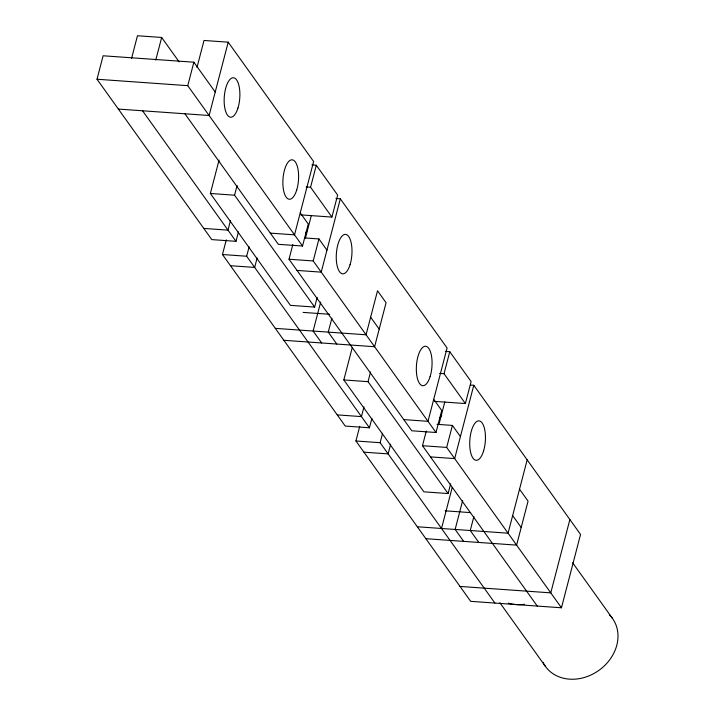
<?xml version="1.0" encoding="UTF-8"?>
<svg xmlns="http://www.w3.org/2000/svg" width="715" height="715" viewBox="0 0 715 715"><rect width="100%" height="100%" fill="white"/><g stroke="black" fill="none" stroke-linecap="round" stroke-linejoin="round"><path stroke-width="1.07" d="M238.444 231.892L235.986 241.321L211.792 239.605L97.008 79.24L103.121 55.779L193.872 62.205L215.224 92.038M131.569 58.398L137.468 35.75L161.662 37.466L179.134 61.874M155.763 60.105L161.662 37.466M184.917 113.792L278.341 244.316L302.534 246.031L187.759 85.666L193.872 62.205M196.991 67.424L204.016 40.46L228.21 42.176L313.626 161.519L294.526 234.842L270.333 233.126M228.21 42.176L209.111 115.499L118.368 109.073M317.165 297.369L314.636 307.075L290.442 305.359L210.362 193.479L219.067 160.053M314.636 307.075L234.565 195.195L237.094 185.489M230.507 220.426L227.978 230.132L203.784 228.416M371.907 418.355L369.449 427.785L345.247 426.069L222.463 254.522L226.289 239.856M369.449 427.785L246.666 256.238L249.124 246.809M257.132 257.999L254.674 267.419L230.471 265.712M433.719 399.31L441.727 410.499L435.998 432.495L411.795 430.788L289.012 259.232L292.837 244.566M300.935 214.884L331.921 217.083L310.569 187.241L316.298 165.245L311.874 164.933M302.534 246.031L308.263 224.036L300.255 212.847M305.448 238.077L311.347 215.429M435.998 432.495L313.215 260.948L318.944 238.953L304.644 237.934M331.921 217.083L337.65 195.079L316.298 165.245M335.925 198.502L340.322 198.815L321.223 272.138L297.02 270.422M320.678 302.07L313.125 331.036L321.67 342.977M331.885 318.166L328.248 332.109L336.792 344.049M450.629 483.841L448.099 493.538L423.897 491.831L343.826 379.942L352.254 347.597M448.099 493.538L368.019 381.658L370.549 371.952M363.971 406.889L361.441 416.595L337.239 414.888M470.479 385.045L473.786 385.278L580.553 534.454L561.454 607.777L470.702 601.351L355.927 440.985L359.743 426.328M494.905 603.067L380.13 442.701L382.579 433.272M390.658 444.185L388.129 453.891L363.935 452.175M537.251 606.061L422.476 445.704L426.292 431.038M434.398 401.356L465.385 403.546L444.033 373.713L449.762 351.717L445.329 351.405M438.912 424.54L444.81 401.893M561.454 607.777L446.678 447.42L452.407 425.416L437.008 424.326M465.385 403.546L471.114 381.551L449.762 351.717M473.786 385.278L454.677 458.601L430.484 456.894M441.521 528.474L452.193 487.505M462.676 500.473L455.133 529.44L463.669 541.38M473.884 516.561L470.255 530.512L478.8 542.444M527.17 459.87L508.07 533.193L417.319 526.767M569.873 519.537L550.773 592.86L460.022 586.434M97.008 79.24L187.759 85.666M306.145 186.928L310.569 187.241M210.362 193.479L234.565 195.195M222.463 254.522L246.666 256.238M289.012 259.232L313.215 260.948M303.142 312.41L329.704 314.287M275.32 328.364L366.062 334.79L377.52 290.791L386.064 302.731L374.606 346.721L283.855 340.295M439.6 373.4L444.033 373.713M343.826 379.942L368.019 381.658M403.787 419.598L427.99 421.314L447.09 347.982L340.322 198.815M355.927 440.985L380.13 442.701M422.476 445.704L446.678 447.42M445.141 510.814L470.595 512.619M425.863 538.699L516.605 545.125L528.063 501.135L519.528 489.194M572.626 562.741L612.505 618.457M318.944 238.953L326.952 250.143M452.407 425.416L460.415 436.606M370.647 317.192L379.191 329.123M512.646 515.595L521.19 527.527M499.856 602.718L545.518 666.523M142.562 110.789L235.986 241.321M305.511 233.26A24.73 9.715 -85.9 0 1 307.271 230.364M439.823 418.186A24.73 9.715 -85.9 0 1 441.7 415.683M524.336 604.3A41.22 34.248 -35.6 0 1 508.258 603.156M609.314 614.748A41.22 34.248 -35.6 0 1 598.991 670.304A41.22 34.248 -35.6 0 1 543.016 662.313M296.671 190.119A19.788 7.776 -85.9 0 0 292.238 159.811A19.788 7.776 -85.9 0 0 283.283 188.68A19.788 7.776 -85.9 0 0 296.671 190.119M350.055 264.702A19.788 7.776 -85.9 0 0 345.622 234.395A19.788 7.776 -85.9 0 0 336.667 263.263A19.788 7.776 -85.9 0 0 350.055 264.702M237.952 108.072A19.788 7.776 -85.9 0 0 233.519 77.765A19.788 7.776 -85.9 0 0 224.564 106.633A19.788 7.776 -85.9 0 0 237.952 108.072M430.135 376.582A19.788 7.776 -85.9 0 0 425.702 346.274A19.788 7.776 -85.9 0 0 416.747 375.143A19.788 7.776 -85.9 0 0 430.135 376.582M483.519 451.174A19.788 7.776 -85.9 0 0 479.086 420.867A19.788 7.776 -85.9 0 0 470.13 449.735A19.788 7.776 -85.9 0 0 483.519 451.174"/></g></svg>
